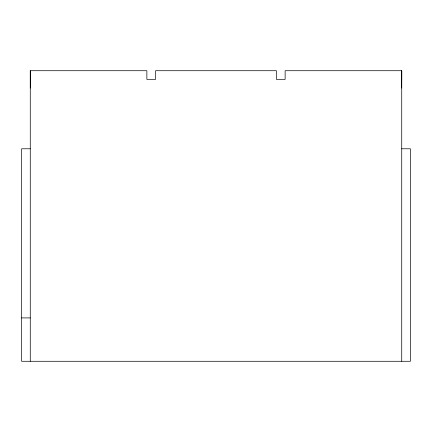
<?xml version="1.0" encoding="UTF-8"?>
<svg xmlns="http://www.w3.org/2000/svg" width="432" height="432" viewBox="0 0 432 432"><rect width="100%" height="100%" fill="white"/><g stroke="black" fill="none" stroke-linecap="round" stroke-linejoin="round"><path stroke-width="0.65" d="M30.289 88.063L30.294 70.718M401.706 80.924L401.728 70.718L285.131 70.718L285.131 79.391L276.453 79.391L276.453 70.718L155.547 70.718L155.547 79.391L146.869 79.391L146.869 70.718L30.272 70.718L30.272 361.282M30.272 148.781L21.6 148.781L21.6 361.282L410.4 361.282L410.4 148.781L401.728 148.781M21.6 317.914L30.272 317.914M401.706 70.718L401.711 88.063M401.728 70.718L401.728 361.282"/></g></svg>
